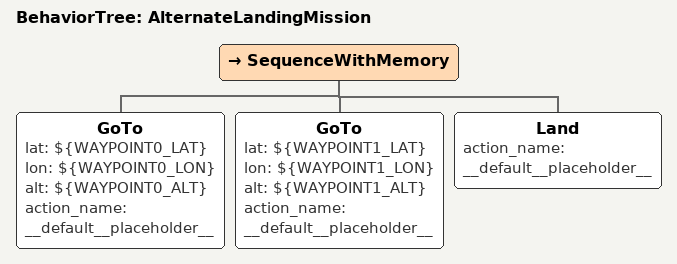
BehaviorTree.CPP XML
<?xml version="1.0" encoding="UTF-8"?>
<root BTCPP_format="4"
      main_tree_to_execute="AlternateLandingMission">
  <BehaviorTree ID="AlternateLandingMission">
    <SequenceWithMemory>
      <GoTo lat="${WAYPOINT0_LAT}"
            lon="${WAYPOINT0_LON}"
            alt="${WAYPOINT0_ALT}"
            action_name="__default__placeholder__"/>
      <GoTo lat="${WAYPOINT1_LAT}"
            lon="${WAYPOINT1_LON}"
            alt="${WAYPOINT1_ALT}"
            action_name="__default__placeholder__"/>
      <Land action_name="__default__placeholder__"/>
    </SequenceWithMemory>
  </BehaviorTree>

</root>
